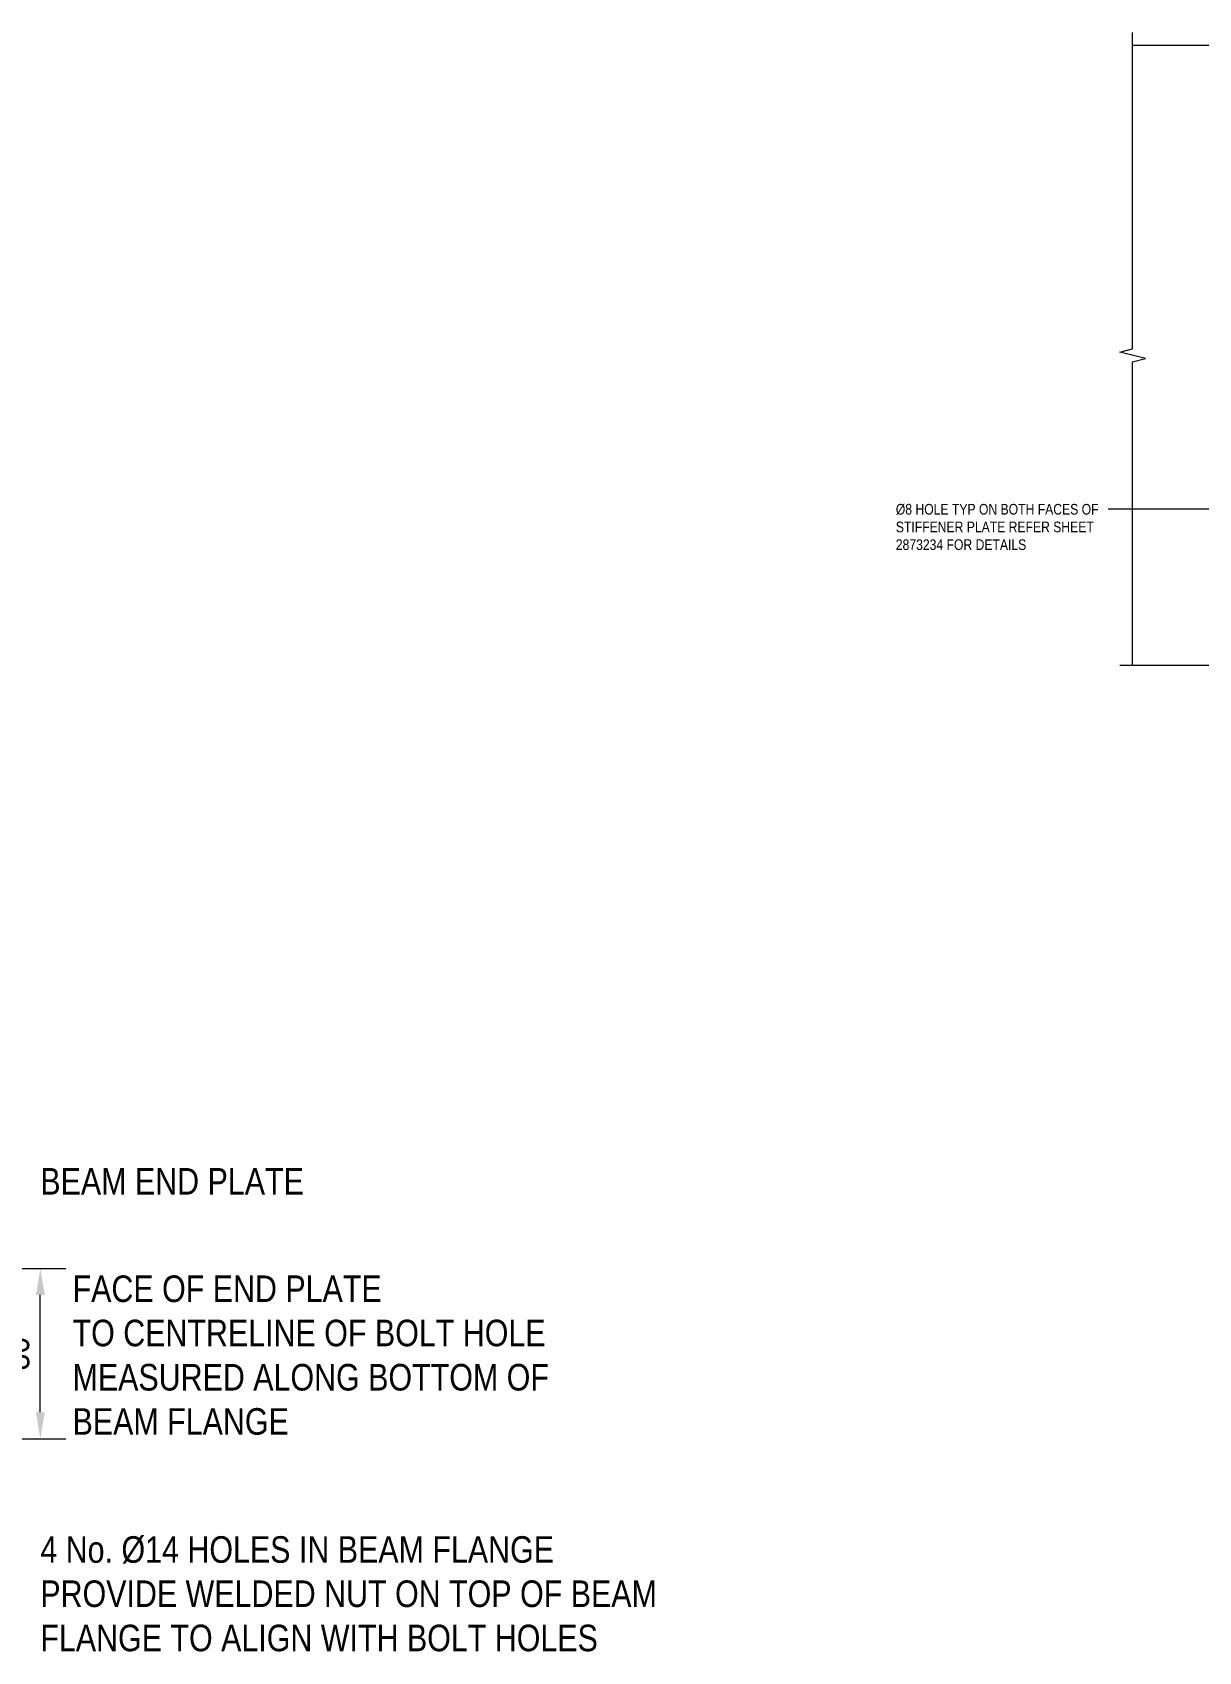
# Model space of a CAD drawing. Header units: metres. Extents: x 5.83 to 10.65, y 0.97 to 2.67.
# Drawn here: x 9.013 to 9.562, y 1.276 to 2.038 of the extents above; entities that cross this region are included whole.
import ezdxf

# ---------------------------------------------------------------- set-up
doc = ezdxf.new("R2010")
doc.units = ezdxf.units.M
doc.layers.get('Defpoints').update_dxf_attribs({"color": 41})
for name, color, linetype, lineweight in [('A-ANNO-DIMS', 7, 'Continuous', 9), ('A-DETL-GENF', 7, 'Continuous', 9), ('G-ANNO-TEXT', 7, 'Continuous', 9)]:
    doc.layers.add(name, color=color, linetype=linetype, lineweight=lineweight)
doc.styles.add('Arial Narrow', font='ARIALN.TTF', dxfattribs={"height": 0.0125})
doc.styles.add('Arial Narrow_2', font='ARIALN.TTF', dxfattribs={"height": 0.005})
doc.dimstyles.new('Dimension_Standard_T__mm_', dxfattribs={"dimscale": 0.3048, "dimtxt": 0.012793, "dimasz": 0.04101, "dimexe": 0.03937, "dimexo": 0.024606, "dimgap": 0.016404, "dimtad": 1, "dimdec": 0, "dimlfac": 1000, "dimzin": 0, "dimdsep": 46, "dimtxsty": 'Arial Narrow', "dimsah": 1, "dimcen": 0.09, "dimaunit": 1, "dimadec": 4, "dimazin": 0, "dimtfac": 1, "dimtdec": 4, "dimtix": 1, "dimtmove": 0, "dimatfit": 3, "dimfxl": 1, "dimtvp": 1, "dimtolj": 1, "dimtzin": 0, "dimlwd": 18, "dimlwe": 18, "dimarcsym": 2})

# ---------------------------------------------------------------- blocks, each defined once
blk = doc.blocks.new('CS_DET_BreakLine_ViewScale - Std Break-6970493-DRG-2873236 - DETAIL F CABLE TRAY DETAIL')
at = {"layer": 'A-DETL-GENF'}
for p, q in [((0, 0), (0.22803, 0)), ((0.22803, 0), (0.22953, -0.006)), ((0.22953, -0.006), (0.23253, 0.006)), ((0.23253, 0.006), (0.23403, 0)), ((0.23403, 0), (0.46807, 0))]:
    blk.add_line(p, q, dxfattribs=at)
blk = doc.blocks.new('CS_DET_BreakLine_ViewScale - Std Break-6970494-DRG-2873236 - DETAIL F CABLE TRAY DETAIL')
at = {"layer": 'A-DETL-GENF'}
for p, q in [((0, 0), (0.14309, 0)), ((0.14309, 0), (0.14459, -0.006)), ((0.14459, -0.006), (0.14759, 0.006)), ((0.14759, 0.006), (0.14909, 0)), ((0.14909, 0), (0.29818, 0))]:
    blk.add_line(p, q, dxfattribs=at)
blk = doc.blocks.new('CS_DET_BreakLine_ViewScale - Std Break-6970495-DRG-2873236 - DETAIL F CABLE TRAY DETAIL')
at = {"layer": 'A-DETL-GENF'}
for p, q in [((0.08486, 0), (-0.006, 0)), ((0.08636, 0.006), (0.08486, 0)), ((0.08936, -0.006), (0.08636, 0.006)), ((0.09086, 0), (0.08936, -0.006)), ((0.18171, 0), (0.09086, 0))]:
    blk.add_line(p, q, dxfattribs=at)
blk = doc.blocks.new('DIMBLOCK15-DRG-2873236 - PLAN - CABLE TRAY ARRANGEMENT')
at = {"layer": 'A-ANNO-DIMS', "color": 0, "lineweight": 18, "transparency": 16777216}
for p, q in [((8.86493, 1.45632), (9.02901, 1.45632)), ((9.01701, 1.38854), (9.01701, 1.44382)), ((8.85293, 1.37604), (9.02901, 1.37604))]:
    blk.add_line(p, q, dxfattribs=at)
at = {"layer": 'A-ANNO-DIMS', "color": 0, "transparency": 16777216}
for points in [[(9.01493, 1.44382), (9.0191, 1.44382), (9.01701, 1.45632)], [(9.01493, 1.38854), (9.0191, 1.38854), (9.01701, 1.37604)]]:
    blk.add_solid(points, dxfattribs=at)
at = {"layer": 'Defpoints', "color": 0, "transparency": 16777216}
for p in [(8.85743, 1.45632), (9.01701, 1.45632), (8.84543, 1.37604)]:
    blk.add_point(p, dxfattribs=at)
at = {"layer": 'A-ANNO-DIMS', "color": 0, "lineweight": 18, "transparency": 16777216, "insert": (9.00563, 1.41618), "char_height": 0.0125, "width": 0.0190066, "attachment_point": 5, "rotation": 90, "style": 'Arial Narrow'}
blk.add_mtext('\\A1;80', dxfattribs=at)

msp = doc.modelspace()

# ---------------------------------------------------------------- linework, layer by layer
at = {"layer": 'G-ANNO-TEXT'}
for p in [(9.51986, 1.81382), (9.58376, 1.81382)]:
    msp.add_line(p, (9.51986, 1.81382), dxfattribs=at)

# ---------------------------------------------------------------- block references
at = {"layer": 'A-DETL-GENF', "rotation": 90}
msp.add_blockref('CS_DET_BreakLine_ViewScale - Std Break-6970494-DRG-2873236 - DETAIL F CABLE TRAY DETAIL', (9.53141, 1.74021), dxfattribs=at)
at = {"layer": 'A-DETL-GENF'}
for name, p in [('CS_DET_BreakLine_ViewScale - Std Break-6970493-DRG-2873236 - DETAIL F CABLE TRAY DETAIL', (9.53141, 2.03239)), ('CS_DET_BreakLine_ViewScale - Std Break-6970495-DRG-2873236 - DETAIL F CABLE TRAY DETAIL', (9.53141, 1.74021))]:
    msp.add_blockref(name, p, dxfattribs=at)

# ---------------------------------------------------------------- texts
at = {"layer": 'G-ANNO-TEXT', "char_height": 0.0125, "attachment_point": 1, "style": 'Arial Narrow', "bg_fill": 3, "box_fill_scale": 1, "bg_fill_color": 256, "bg_fill_transparency": 0}
for s, insert in [('BEAM END PLATE', (9.01702, 1.50357)), ('4 No. Ø14 HOLES IN BEAM FLANGE', (9.01702, 1.33019)), ('PROVIDE WELDED NUT ON TOP OF BEAM ', (9.01702, 1.30936)), ('FLANGE TO ALIGN WITH BOLT HOLES', (9.01702, 1.28852))]:
    msp.add_mtext(s, dxfattribs=dict(at, insert=insert))

# ---------------------------------------------------------------- dimensions: what is measured, and where the dimension line sits
at = {"layer": 'A-ANNO-DIMS', "lineweight": 18}
dim = msp.add_linear_dim(base=(9.01701, 1.45632), p1=(8.84543, 1.37604), p2=(8.85743, 1.45632), angle=90, dimstyle='Dimension_Standard_T__mm_', override={"dimpost": '<>', "dimfxl": 0.081178}, dxfattribs=at)
dim.commit()
dim.dimension.update_dxf_attribs({"geometry": 'DIMBLOCK15-DRG-2873236 - PLAN - CABLE TRAY ARRANGEMENT', "text_midpoint": (9.00563, 1.41618)})

# ---------------------------------------------------------------- next in the draw order: texts
at = {"layer": 'G-ANNO-TEXT', "attachment_point": 1, "bg_fill": 3, "box_fill_scale": 1, "bg_fill_color": 256, "bg_fill_transparency": 0}
for s, insert, char_height, style in [('Ø8 HOLE TYP ON BOTH FACES OF ', (9.41989, 1.81632), 0.005, 'Arial Narrow_2'), ('FACE OF END PLATE', (9.03219, 1.45298), 0.0125, 'Arial Narrow'), ('TO CENTRELINE OF BOLT HOLE', (9.03219, 1.43215), 0.0125, 'Arial Narrow'), ('MEASURED ALONG BOTTOM OF ', (9.03219, 1.41131), 0.0125, 'Arial Narrow'), ('BEAM FLANGE', (9.03219, 1.39048), 0.0125, 'Arial Narrow')]:
    msp.add_mtext(s, dxfattribs=dict(at, insert=insert, char_height=char_height, style=style))

# ---------------------------------------------------------------- next in the draw order: texts
at = {"layer": 'G-ANNO-TEXT', "insert": (9.41989, 1.80799), "char_height": 0.005, "attachment_point": 1, "style": 'Arial Narrow_2', "bg_fill": 3, "box_fill_scale": 1, "bg_fill_color": 256, "bg_fill_transparency": 0}
msp.add_mtext('STIFFENER PLATE REFER SHEET ', dxfattribs=at)

# ---------------------------------------------------------------- next in the draw order: texts
at = {"layer": 'G-ANNO-TEXT', "insert": (9.41989, 1.79965), "char_height": 0.005, "attachment_point": 1, "style": 'Arial Narrow_2', "bg_fill": 3, "box_fill_scale": 1, "bg_fill_color": 256, "bg_fill_transparency": 0}
msp.add_mtext('2873234 FOR DETAILS', dxfattribs=at)

doc.saveas('drawing.dxf')
